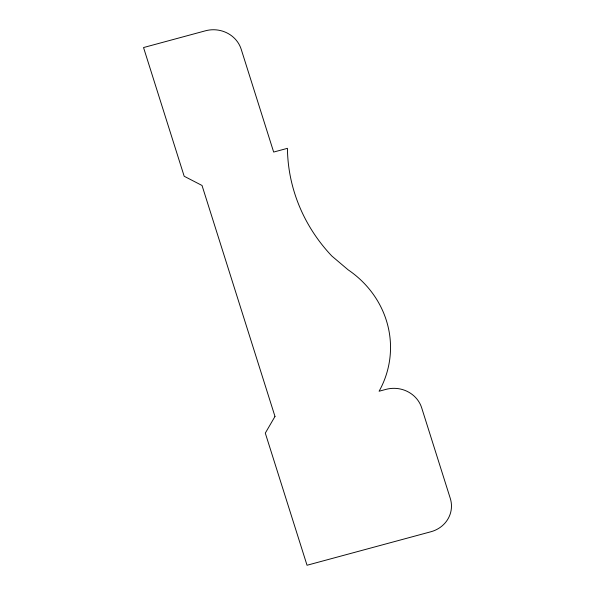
<?xml version="1.0" encoding="UTF-8"?>
<svg xmlns="http://www.w3.org/2000/svg" width="595" height="595" viewBox="0 0 595 595"><rect width="100%" height="100%" fill="white"/><g stroke="black" fill="none" stroke-linecap="round" stroke-linejoin="round"><path stroke-width="0.89" d="M274.987 416.455L265.303 433.115L307.035 565.25L430.929 531.744A28.731 26.924 3.8 0 0 450.289 498.417L421.677 407.82A28.731 26.924 3.8 0 0 385.969 389.375L379.089 391.242A101.351 94.992 3.8 0 0 348.12 269.825L331.809 256.006A174.573 163.625 3.8 0 1 287.43 148.334L273.663 152.06L241.191 49.236A28.731 26.924 3.8 0 0 205.483 30.791L143.536 47.548L184.182 176.254L202.032 185.476L274.987 416.455"/></g></svg>
